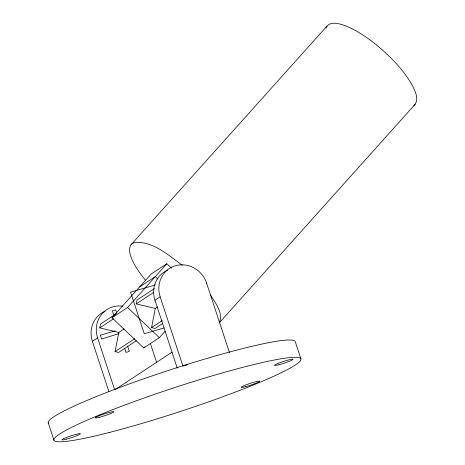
<?xml version="1.0" encoding="UTF-8"?>
<svg xmlns="http://www.w3.org/2000/svg" width="465" height="465" viewBox="0 0 465 465"><rect width="100%" height="100%" fill="white"/><g stroke="black" fill="none" stroke-linecap="round" stroke-linejoin="round"><path stroke-width="0.7" d="M124.149 328.895L118.79 332.423L99.772 327.877L100.516 324.041L116 313.858M136.396 340.735L118.529 352.482L115.082 351.592L118.79 332.423M157.658 306.865L155.275 308.435L136.257 303.889L137.001 300.053L154.275 288.695M162.756 323.402L155.014 328.493L151.567 327.604L155.275 308.435M325.994 28.08C329.336 20.135 340.095 23.773 346.1 26.069C359.631 31.672 371.558 40.513 382.538 50.081C393.559 59.968 403.87 70.942 411.403 83.776C414.553 89.937 420.29 99.719 413.769 105.549M182.385 265.352C168.783 255.488 151.561 239.719 133.484 242.87C128.299 245.195 129.165 252.036 130.787 256.407C133.984 265.346 139.703 273.112 145.661 280.395M130.927 244.886L326.982 26.098M165.104 331.266L159.373 337.66L143.737 347.936L111.978 317.781L151.189 274.025L166.83 263.742L171.515 268.195M111.978 317.781L127.613 307.499L166.83 263.742M143.737 347.936L144.691 346.873M415.332 104.067L219.277 322.855C223.694 313.079 215.324 302.924 210.436 294.95M139.657 286.893L155.293 276.611L157.897 279.081M99.772 327.877L113.472 318.868M136.257 303.889L153.531 292.531M108.851 391.425L92.39 341.356L97.603 337.933A25.633 24.104 56.7 0 1 122.603 306.144M177.275 368.175L154.938 300.233L160.152 296.81A25.633 24.104 56.7 0 1 175.427 265.759A25.633 24.104 56.7 0 1 206.64 283.197L229.419 352.464M206.315 283.406L206.64 283.197M115.082 351.592L134.74 338.671M151.567 327.604L162.291 320.554M115.285 389.484L172.021 352.191M119.087 333.55L101.608 339.037L100.353 335.224L115.239 330.865M155.31 284.946L130.578 292.189L144.243 333.754L164.168 327.918M187.784 364.659L182.925 366.077L160.152 296.81M127.613 307.499L159.373 337.66M300.901 358.846L295.211 341.531A130.008 12.235 -18.2 0 0 162.779 372.302A130.008 12.235 -18.2 0 0 48.877 423.592M150.41 343.519L156.722 362.723M116.796 313.259L115.675 309.853L112.356 310.829L113.919 315.59M127.555 345.972L129.34 351.418L126.021 352.389L124.678 348.308M97.603 337.933L114.518 389.368M48.273 422.918L53.963 440.239M154.938 300.233A25.633 24.104 56.7 0 1 167.72 270.072M92.39 341.356A25.633 24.104 56.7 0 1 105.09 311.23M99.743 417.204A9.707 0.913 -18.2 0 0 113.727 411.845A9.707 0.913 -18.2 0 0 100.045 415.443A9.707 0.913 -18.2 0 0 99.743 417.204M66.385 439.134A9.707 0.913 -18.2 0 0 80.369 433.775A9.707 0.913 -18.2 0 0 66.681 437.373A9.707 0.913 -18.2 0 0 66.385 439.134M245.712 386.618A9.707 0.913 -18.2 0 0 259.691 381.259A9.707 0.913 -18.2 0 0 246.008 384.857A9.707 0.913 -18.2 0 0 245.712 386.618M279.029 364.682A9.707 0.913 -18.2 0 0 293.008 359.323A9.707 0.913 -18.2 0 0 279.326 362.921A9.707 0.913 -18.2 0 0 279.029 364.682M109.182 432.497A130.008 12.235 -18.2 0 0 300.762 360.183A130.008 12.235 -18.2 0 0 122.359 405.951A130.008 12.235 -18.2 0 0 109.182 432.497"/></g></svg>
